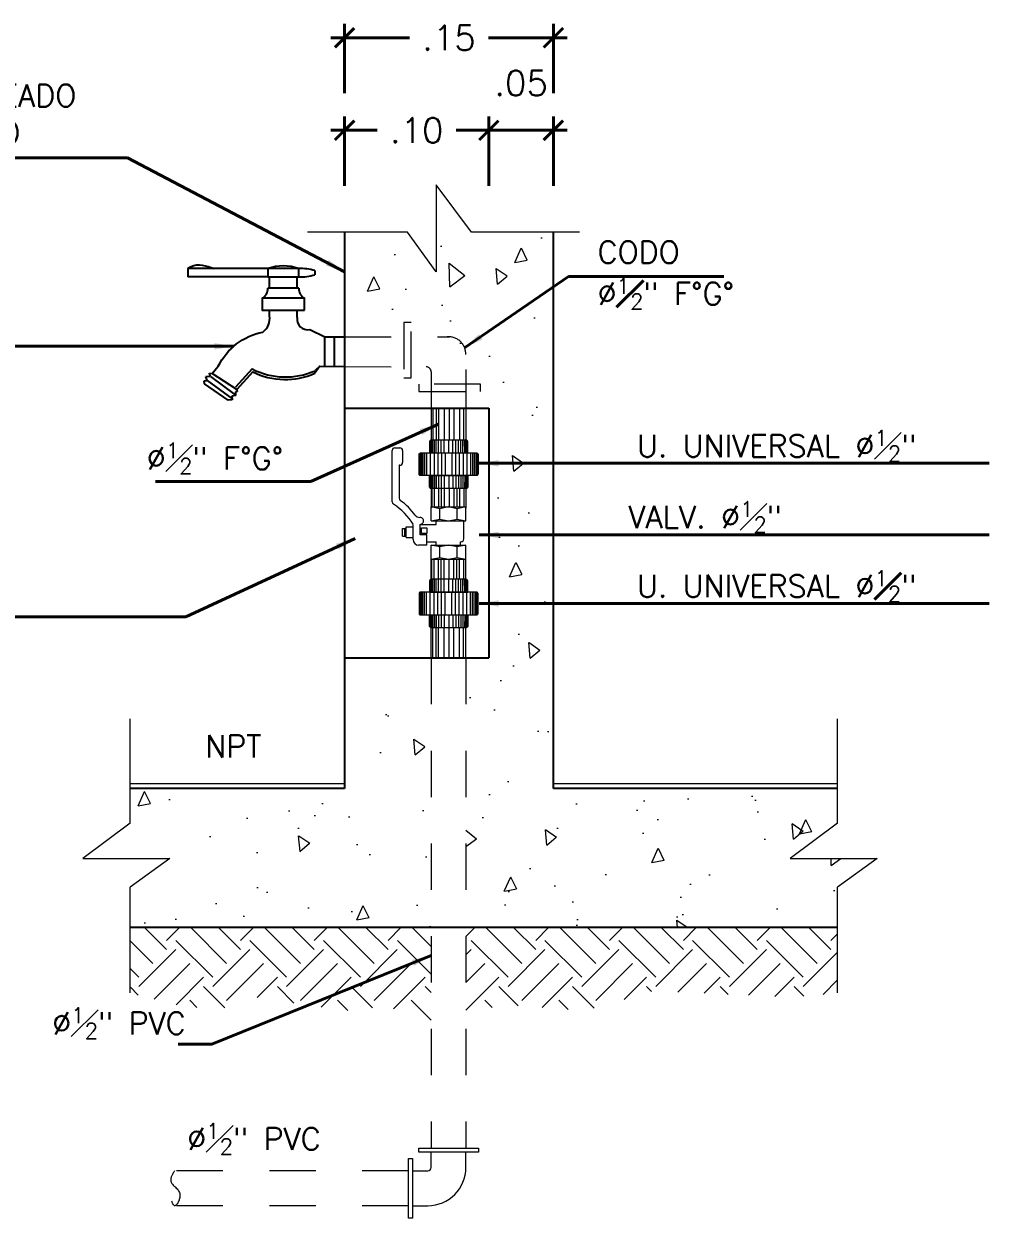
# Model space of a CAD drawing. Header units: millimetres. Extents: x 821 to 906, y 83 to 185.
# Drawn here: x 853.408 to 855.489, y 136.639 to 139.215 of the extents above; entities that cross this region are included whole.
import ezdxf

# ---------------------------------------------------------------- set-up
doc = ezdxf.new("R2010")
doc.units = ezdxf.units.MM
doc.linetypes.add('HIDDEN', pattern=[0.375, 0.25, -0.125])
doc.layers.add('01', color=1, linetype='Continuous')
doc.layers.add('03', color=3, linetype='Continuous')
for name, color, linetype, lineweight in [('A-COTAS', 1, 'Continuous', 25), ('IE-circuito alumbrado', 30, 'Continuous', 40), ('IS-DETALLES 3', 1, 'Continuous', 15), ('IS-DETALLES-0', 253, 'Continuous', 13), ('IS-DETALLES-1', 3, 'Continuous', 20), ('IS-DETALLES-2', 5, 'Continuous', 25), ('IS-LLAMADAS', 95, 'Continuous', 15), ('IS-TEXTO', 2, 'Continuous', 20)]:
    doc.layers.add(name, color=color, linetype=linetype, lineweight=lineweight)
doc.styles.add('ROMANS', font='romans.shx', dxfattribs={"height": 0.09})
doc.dimstyles.new('cota 50 Romans', dxfattribs={"dimtxt": 0.118, "dimasz": 0.07, "dimexe": 0.05, "dimexo": 0.05, "dimgap": 0.05, "dimtad": 0, "dimzin": 4, "dimdsep": 46, "dimtxsty": 'ROMANS', "dimblk": 'ARCHTICK', "dimcen": 0.09, "dimdle": 0.05, "dimclrd": 256, "dimclre": 256, "dimclrt": 7, "dimadec": 0, "dimazin": 0, "dimtfac": 1, "dimtofl": 0, "dimtmove": 2, "dimatfit": 3, "dimfxl": 0.2, "dimfxlon": 1, "dimtolj": 1, "dimtzin": 0, "dimarcsym": 0})

# ---------------------------------------------------------------- blocks, each defined once
blk = doc.blocks.new('_ARCHTICK')
at = {"color": 0, "linetype": 'ByBlock', "const_width": 0.15}
blk.add_lwpolyline([(-0.5, -0.5), (0.5, 0.5)], dxfattribs=at)
blk = doc.blocks.new('*D142')
at = {"layer": 'A-COTAS', "lineweight": -2, "transparency": 16777216}
for p, q in [((488.0361, 119.2809), (488.0361, 119.5309)), ((488.7877, 119.2809), (488.7877, 119.5309)), ((487.9861, 119.4809), (488.2697, 119.4809)), ((488.8377, 119.4809), (488.554, 119.4809))]:
    blk.add_line(p, q, dxfattribs=at)
at = {"layer": 'Defpoints', "color": 0, "transparency": 16777216}
for p in [(488.7877, 119.4809), (488.0361, 118.7812), (488.7877, 118.7812)]:
    blk.add_point(p, dxfattribs=at)
at = {"layer": 'A-COTAS', "lineweight": -2, "transparency": 16777216, "xscale": 0.07, "yscale": 0.07, "zscale": 0.07, "rotation": 180}
blk.add_blockref('_ARCHTICK', (488.0361, 119.4809), dxfattribs=at)
at = {"layer": 'A-COTAS', "lineweight": -2, "transparency": 16777216, "xscale": 0.07, "yscale": 0.07, "zscale": 0.07}
blk.add_blockref('_ARCHTICK', (488.7877, 119.4809), dxfattribs=at)
at = {"layer": 'A-COTAS', "color": 7, "transparency": 16777216, "insert": (488.4119, 119.4809), "char_height": 0.09, "attachment_point": 5, "style": 'ROMANS'}
blk.add_mtext('\\A1;.15', dxfattribs=at)
blk = doc.blocks.new('*D140')
at = {"layer": 'A-COTAS', "lineweight": -2, "transparency": 16777216}
for p, q in [((488.0361, 118.9475), (488.0361, 119.1975)), ((488.5553, 118.9475), (488.5553, 119.1975)), ((487.9861, 119.1475), (488.1535, 119.1475)), ((488.6053, 119.1475), (488.4378, 119.1475))]:
    blk.add_line(p, q, dxfattribs=at)
at = {"layer": 'Defpoints', "color": 0, "transparency": 16777216}
for p in [(488.5553, 119.1475), (488.0361, 118.7812), (488.5553, 118.7812)]:
    blk.add_point(p, dxfattribs=at)
at = {"layer": 'A-COTAS', "lineweight": -2, "transparency": 16777216, "xscale": 0.07, "yscale": 0.07, "zscale": 0.07, "rotation": 180}
blk.add_blockref('_ARCHTICK', (488.0361, 119.1475), dxfattribs=at)
at = {"layer": 'A-COTAS', "lineweight": -2, "transparency": 16777216, "xscale": 0.07, "yscale": 0.07, "zscale": 0.07}
blk.add_blockref('_ARCHTICK', (488.5553, 119.1475), dxfattribs=at)
at = {"layer": 'A-COTAS', "color": 7, "transparency": 16777216, "insert": (488.2957, 119.1475), "char_height": 0.09, "attachment_point": 5, "style": 'ROMANS'}
blk.add_mtext('\\A1;.10', dxfattribs=at)
blk = doc.blocks.new('*D141')
at = {"layer": 'A-COTAS', "lineweight": -2, "transparency": 16777216}
for p, q in [((488.5553, 118.9475), (488.5553, 119.1975)), ((488.7877, 118.9475), (488.7877, 119.1975)), ((488.5053, 119.1475), (488.8377, 119.1475))]:
    blk.add_line(p, q, dxfattribs=at)
at = {"layer": 'Defpoints', "color": 0, "transparency": 16777216}
for p in [(488.7877, 119.1475), (488.5553, 118.7812), (488.7877, 118.7812)]:
    blk.add_point(p, dxfattribs=at)
at = {"layer": 'A-COTAS', "lineweight": -2, "transparency": 16777216, "xscale": 0.07, "yscale": 0.07, "zscale": 0.07, "rotation": 180}
blk.add_blockref('_ARCHTICK', (488.5553, 119.1475), dxfattribs=at)
at = {"layer": 'A-COTAS', "lineweight": -2, "transparency": 16777216, "xscale": 0.07, "yscale": 0.07, "zscale": 0.07}
blk.add_blockref('_ARCHTICK', (488.7877, 119.1475), dxfattribs=at)
at = {"layer": 'A-COTAS', "color": 7, "transparency": 16777216, "insert": (488.6715, 119.3175), "char_height": 0.09, "attachment_point": 5, "style": 'ROMANS'}
blk.add_mtext('\\A1;.05', dxfattribs=at)
blk = doc.blocks.new('VALVULA DETALLE')
at = {"layer": 'IS-DETALLES-1'}
for p, q in [((0.073, 0.81), (0.81, 0.81)), ((0.6, 0.71), (0.126, 0.71)), ((0.6, 0.7), (0.6, 0.71)), ((0.85, 0.77), (0.85, 0.7)), ((-0.438, 0.61), (-0.438, 0.51)), ((-0.438, 0.61), (-0.288, 0.61)), ((-0.418, 0.66), (-0.308, 0.66)), ((-0.418, 0.66), (-0.418, 0.61)), ((-0.418, 0.63), (-0.308, 0.63)), ((-0.308, 0.66), (-0.308, 0.61)), ((-0.288, 0.61), (-0.288, 0.51)), ((0.81, 0.66), (0.64, 0.66)), ((-0.55, 0.31), (-0.55, 0.43)), ((-0.47, 0.51), (-0.25, 0.51)), ((-0.4, 0.41), (-0.25, 0.41)), ((-0.4, 0.31), (-0.4, 0.41)), ((-0.38, 0.39), (-0.3, 0.39)), ((-0.38, 0.31), (-0.38, 0.39)), ((-0.3, 0.39), (-0.3, 0.31)), ((-0.25, 0.41), (-0.25, 0.18)), ((-0.75, 0.25), (-0.725, 0.125)), ((-0.75, 0.25), (-0.75, -0.25)), ((-0.75, 0.25), (-0.55, 0.25)), ((-0.575, 0.125), (-0.55, 0.25)), ((-0.55, 0.31), (-0.4, 0.31)), ((-0.55, 0.25), (-0.55, 0.18)), ((-0.55, 0.18), (-0.55, -0.17)), ((-0.55, 0.18), (-0.5, 0.18)), ((-0.5, 0.31), (-0.5, 0.18)), ((-0.3, 0.31), (-0.38, 0.31)), ((-0.25, 0.18), (-0.2, 0.18)), ((-0.2, 0.25), (-0.175, 0.125)), ((-0.2, 0.25), (-0.2, 0.18)), ((-0.2, 0.25), (0, 0.25)), ((-0.2, 0.18), (-0.2, -0.22)), ((-0.025, 0.125), (0, 0.25)), ((0, 0.25), (0, -0.25)), ((-0.725, 0.125), (-0.75, 0)), ((-0.75, 0), (-0.725, -0.125)), ((-0.725, 0.125), (-0.575, 0.125)), ((-0.55, 0), (-0.575, 0.125)), ((-0.575, -0.125), (-0.55, 0)), ((-0.175, 0.125), (-0.2, 0)), ((-0.2, 0), (-0.175, -0.125)), ((-0.175, 0.125), (-0.025, 0.125)), ((0, 0), (-0.025, 0.125)), ((-0.025, -0.125), (0, 0)), ((-0.725, -0.125), (-0.75, -0.25)), ((-0.725, -0.125), (-0.575, -0.125)), ((-0.55, -0.25), (-0.575, -0.125)), ((-0.55, -0.17), (-0.55, -0.25)), ((-0.55, -0.17), (-0.5, -0.17)), ((-0.5, -0.17), (-0.5, -0.18)), ((-0.175, -0.125), (-0.2, -0.25)), ((-0.175, -0.125), (-0.025, -0.125)), ((0, -0.25), (-0.025, -0.125)), ((-0.75, -0.25), (-0.55, -0.25)), ((-0.46, -0.22), (-0.2, -0.22)), ((-0.2, -0.22), (-0.2, -0.25)), ((-0.2, -0.25), (0, -0.25))]:
    blk.add_line(p, q, dxfattribs=at)
for centre, radius, start, end in [((-0.676, 1.237), 0.842, 300.4152, 328.0861), ((-0.676, 1.237), 0.942, 306.3805, 324.7866), ((0.073, 0.77), 0.04, 90, 148.0861), ((0.126, 0.67), 0.04, 90, 144.7866), ((0.64, 0.7), 0.04, 180, 270), ((0.81, 0.77), 0.04, 0, 90), ((0.81, 0.7), 0.04, 270, 0), ((-0.47, 0.43), 0.08, 90, 180), ((-0.2, 0.41), 0.05, 180, 1.4719), ((-0.07, 0.414), 0.08, 126.3805, 181.4719), ((-0.46, -0.18), 0.04, 180, 270)]:
    blk.add_arc(centre, radius, start, end, dxfattribs=at)
blk = doc.blocks.new('GRIFO ACCIONADO POR BOTON')
for p, q in [((-0.03295, 0.05968), (-0.05505, 0.05968)), ((-0.05505, 0.05968), (-0.05505, 0.05372)), ((-0.05505, 0.05372), (-0.03295, 0.05372)), ((-0.05389, 0.04564), (-0.05389, 0.05372)), ((-0.0341, 0.04564), (-0.0341, 0.05372)), ((-0.03295, 0.05372), (-0.03295, 0.05968)), ((-0.03295, 0.04564), (-0.05505, 0.04564)), ((-0.05396, 0.02557), (-0.05396, 0.02949)), ((-0.0251, 0.01578), (-0.01419, 0.01062)), ((-0.01419, 0.01062), (0, 0.01062)), ((-0.01419, -0.01056), (-0.01419, 0.01062)), ((-0.00729, -0.01059), (-0.00729, 0.01062)), ((0, 0.01062), (0, -0.01062)), ((-0.09653, -0.0177), (-0.09704, -0.01565)), ((-0.09704, -0.01565), (-0.09514, -0.01569)), ((-0.07751, -0.02725), (-0.09514, -0.01569)), ((-0.06589, -0.01459), (-0.07751, -0.02725)), ((-0.01777, -0.01055), (-0.02134, -0.01555)), ((-0.01777, -0.01055), (0, -0.01062)), ((-0.10102, -0.02097), (-0.09877, -0.02084)), ((-0.1007, -0.02322), (-0.10102, -0.02097)), ((-0.08356, -0.03496), (-0.1007, -0.02322)), ((-0.09974, -0.01802), (-0.09653, -0.0177)), ((-0.09877, -0.02084), (-0.09974, -0.01802)), ((-0.09864, -0.02078), (-0.08099, -0.0338)), ((-0.0964, -0.01783), (-0.07874, -0.03117)), ((-0.07842, -0.03169), (-0.08112, -0.03207)), ((-0.08112, -0.03207), (-0.08086, -0.03464)), ((-0.0772, -0.02873), (-0.07842, -0.02893)), ((-0.07842, -0.02893), (-0.07842, -0.03169)), ((-0.07751, -0.02725), (-0.0772, -0.02873)), ((-0.08086, -0.03464), (-0.08356, -0.03496))]:
    blk.add_line(p, q)
at = {"color": 1}
for p, q in [((-0.06637, -0.01245), (-0.07842, -0.02558)), ((-0.01777, -0.01055), (-0.02119, -0.01373))]:
    blk.add_line(p, q, dxfattribs=at)
blk.add_lwpolyline([(-0.02875, 0.02969), (-0.02875, 0.03834), (-0.05935, 0.03834), (-0.05935, 0.02969)], close=True)
blk.add_lwpolyline([(-0.03414, 0.02447), (-0.03414, 0.02942)])
blk.add_lwpolyline([(-0.09514, -0.01569), (-0.09073, -0.01056, -0.232474), (-0.05879, 0.01402, -3.072275)], format="xyb")
for centre, radius, start, end in [((-0.044, 0.0288), 0.0328, 70.313, 109.687), ((-0.0629, 0.04535), 0.00786, 296.88695, 2.14136), ((-0.02519, 0.04524), 0.00777, 177.03871, 242.68529), ((-0.06577, 0.02372), 0.01195, 305.70856, 8.91028), ((-0.02648, 0.0234), 0.00774, 172.00099, 280.26466), ((-0.0426, 0.03215), 0.05223, 243.51573, 294.01437)]:
    blk.add_arc(centre, radius, start, end)
blk.add_arc((-0.04245, 0.03397), 0.05223, 242.74098, 294.01437, dxfattribs=at)
blk = doc.blocks.new("CODO 90 VISTO DE PERFIL P'DETALLES")
for p, q in [((-0.024, 0.066), (-0.0415, 0.066)), ((-0.024, 0.026), (-0.0415, 0.026)), ((-0.02, 0.0045), (-0.02, 0.022)), ((0.02, 0.0045), (0.02, 0.022))]:
    blk.add_line(p, q)
for points in [[(-0.046, 0.0117), (-0.046, 0.0803), (-0.0415, 0.0803), (-0.0415, 0.0117)], [(0.0343, 0), (-0.0343, 0), (-0.0343, 0.0045), (0.0343, 0.0045)]]:
    blk.add_lwpolyline(points, close=True)
for radius in [0.044, 0.004]:
    blk.add_arc((-0.024, 0.022), radius, 0, 90)
blk = doc.blocks.new('4fefew')
at = {"layer": 'IS-DETALLES-0'}
h = blk.add_hatch(dxfattribs=at)
h.set_pattern_fill('AR-CONC', color=256, scale=0.075164, angle=45, style=0)
h.set_pattern_definition([(95, (357.40905, -145.20393), (0.4145663, 0.3478624), [0.0563727, -0.6200996]), (40, (357.40905, -145.20393), (-0.4735247, 0.3260357), [0.0450982, -0.4960797]), (145.4514, (357.4436, -145.17494), (-0.0589579, 0.6738982), [0.0479094, -0.5270036]), (91.1842, (357.30275, -145.0976), (0.6551958, 0.4792534), [0.084559, -0.9301494]), (141.6356, (357.35735, -145.0577), (-0.02097, 1.0144918), [0.0718641, -0.7905052]), (36.1842, (357.30275, -145.0976), (-0.0209707, 1.0144917), [0.0676472, -0.7441195]), (66, (357.38247, -145.07106), (0.5312349, 0.1032616), [0.0563727, -0.6200996]), (11, (357.3825, -145.07106), (-0.2560888, 0.5147266), [0.0450982, -0.4960797]), (116.4514, (357.42674, -145.06245), (0.2751466, 0.617988), [0.0479094, -0.5270036]), (82.5, (357.40905, -145.20393), (-0.1704659, 0.1833915), [0, -0.4900666, 0, -0.50359605, 0, -0.49795878]), (52.5, (357.40905, -145.20393), (-0.06980664, 0.34944263), [0, -0.2871249, 0, -0.47879207, 0, -0.18978806]), (12.5, (357.29053, -145.32245), (0.29570722, 0.27173198), [0, -0.18790897, 0, -0.586276, 0, -0.77794316]), (2.5, (357.23738, -145.3756), (0.2567513, 0.36316026), [0, -0.24428167, 0, -0.3893474, 0, -0.5524524])])
h.paths.add_polyline_path([(488.7877, 116.7768), (488.7877, 118.7812), (488.4934, 118.7812), (488.3656, 118.9515), (488.3656, 118.638), (488.2626, 118.7812), (488.0361, 118.7812), (488.0361, 118.4037), (488.2487, 118.4037), (488.2487, 118.4547), (488.2752, 118.4547), (488.2752, 118.4037), (488.4055, 118.4037, -0.034904), (488.4143, 118.4037), (488.2752, 118.4037), (488.2752, 118.2957), (488.329, 118.2955, -0.422569), (488.3477, 118.2773), (488.3477, 118.2327), (488.5254, 118.2327), (488.5254, 118.2061), (488.473, 118.2061), (488.473, 118.1468), (488.5553, 118.1468), (488.5553, 117.2468), (488.473, 117.2468), (488.473, 116.2757), (489.8106, 116.2757), (489.8106, 116.4212), (489.9538, 116.5243), (489.6403, 116.5243), (489.8106, 116.6521), (489.8106, 116.7768)])
h.paths.add_polyline_path([(488.3477, 117.2468), (488.0361, 117.2468), (488.0361, 116.7768), (487.2637, 116.7768), (487.2637, 116.6521), (487.0934, 116.5243), (487.4069, 116.5243), (487.2637, 116.4212), (487.2637, 116.2757), (488.3477, 116.2757)])
h = blk.add_hatch(dxfattribs=at)
h.set_pattern_fill('EARTH', color=256, scale=0.751636, angle=45, style=0)
h.set_pattern_definition([(45, (357.40905, -145.20393), (2e-17, 0.26574342), [0.18790897, -0.18790897]), (45, (357.35922, -145.1541), (2e-17, 0.26574342), [0.18790897, -0.18790897]), (45, (357.3094, -145.10427), (2e-17, 0.26574342), [0.18790897, -0.18790897]), (135, (357.3094, -145.07106), (-0.26574342, 3e-17), [0.18790897, -0.18790897]), (135, (357.35922, -145.02123), (-0.26574342, 3e-17), [0.18790897, -0.18790897]), (135, (357.40905, -144.9714), (-0.26574342, 3e-17), [0.18790897, -0.18790897])])
h.paths.add_polyline_path([(489.1481, 116.047), (489.6531, 116.0242), (489.8106, 116.0399), (489.8106, 116.2757), (488.473, 116.2757), (488.473, 115.9615), (488.6072, 115.9982), (488.9004, 115.9754)])
h.paths.add_polyline_path([(487.2637, 116.2757), (487.2637, 116.0399), (487.4407, 115.9949), (487.5808, 115.9786), (487.7241, 116.0242), (487.8675, 116.0014), (488.0402, 115.9754), (488.1836, 115.9917), (488.3477, 115.9414), (488.3477, 116.2757)])
at = {"layer": '01'}
blk.add_line((488.0361, 118.1468), (488.0361, 117.2468), dxfattribs=at)
at = {"layer": '03'}
for p, q in [((487.4716, 118.6495), (487.4716, 118.6197)), ((487.7602, 118.6495), (487.4716, 118.6495)), ((487.7602, 118.6197), (487.4716, 118.6197)), ((487.9287, 118.642), (487.9287, 118.6271))]:
    blk.add_line(p, q, dxfattribs=at)
for centre, start, end in [((487.8773, 118.4717), 73.2082, 92.0541), ((487.8773, 118.7975), 267.9459, 286.7918)]:
    blk.add_arc(centre, 0.178, start, end, dxfattribs=at)
blk.add_spline([(487.4716, 118.6495), (487.4842, 118.6572), (487.5667, 118.6495)], degree=3, dxfattribs=at)
at = {"layer": 'IS-DETALLES 3'}
for p, q in [((488.2626, 118.7812), (487.9029, 118.7812)), ((488.8819, 118.7812), (488.4934, 118.7812)), ((487.2637, 116.6521), (487.2637, 117.028)), ((489.8106, 116.6521), (489.8106, 117.028)), ((487.2637, 116.0399), (487.2637, 116.4212)), ((489.8106, 116.0399), (489.8106, 116.4212))]:
    blk.add_line(p, q, dxfattribs=at)
at = {"layer": 'IS-DETALLES 3', "linetype": 'HIDDEN', "ltscale": 0.05}
for p, q in [((488.2752, 118.4547), (488.2487, 118.4547)), ((488.2487, 118.4547), (488.2487, 118.2559)), ((488.2752, 118.2559), (488.2752, 118.4547)), ((488.0361, 118.4037), (488.4143, 118.4037)), ((488.0361, 118.2966), (488.3302, 118.2955)), ((488.3477, 118.2773), (488.3477, 118.1468)), ((488.473, 118.2862), (488.473, 118.1468)), ((488.2487, 118.2559), (488.2752, 118.2559)), ((488.3036, 118.2327), (488.3036, 118.2061)), ((488.5254, 118.2327), (488.3036, 118.2327)), ((488.5254, 118.2061), (488.5254, 118.2327)), ((488.3036, 118.2061), (488.5254, 118.2061))]:
    blk.add_line(p, q, dxfattribs=at)
at = {"layer": 'IS-DETALLES 3', "linetype": 'HIDDEN', "ltscale": 0.25}
for p, q in [((488.3477, 117.2468), (488.3477, 115.4803)), ((488.473, 117.2468), (488.473, 115.4803)), ((488.2662, 115.3988), (487.4238, 115.3988)), ((488.2662, 115.2736), (487.4238, 115.2736))]:
    blk.add_line(p, q, dxfattribs=at)
at = {"layer": 'IS-DETALLES 3'}
for points in [[(488.4934, 118.7812), (488.3656, 118.9515), (488.3656, 118.638), (488.2626, 118.7812)], [(487.2637, 116.6521), (487.0934, 116.5243), (487.4069, 116.5243), (487.2637, 116.4212)], [(489.8106, 116.6521), (489.6403, 116.5243), (489.9538, 116.5243), (489.8106, 116.4212)]]:
    blk.add_lwpolyline(points, dxfattribs=at)
at = {"layer": 'IS-DETALLES 3', "linetype": 'HIDDEN', "ltscale": 0.05}
for centre, radius, start, end in [((488.4099, 118.3413), 0.0626, 359.0351, 93.9981), ((488.3295, 118.2773), 0.0181, 0, 87.9094)]:
    blk.add_arc(centre, radius, start, end, dxfattribs=at)
at = {"layer": 'IS-DETALLES 3', "linetype": 'HIDDEN', "ltscale": 0.25}
blk.add_spline([(487.4238, 115.3988), (487.4104, 115.3618), (487.4431, 115.313), (487.4238, 115.2736), (487.4132, 115.3067), (487.4262, 115.3408)], degree=3, dxfattribs=at)
at = {"layer": 'IS-DETALLES-0'}
for p, q in [((488.3532, 118.1468), (488.3532, 118.0318)), ((488.3657, 118.1468), (488.3657, 118.0318)), ((488.3745, 118.1468), (488.3745, 118.0318)), ((488.3945, 118.1468), (488.3945, 118.0318)), ((488.412, 118.1468), (488.412, 118.0318)), ((488.412, 118.1468), (488.412, 118.0318)), ((488.4295, 118.1468), (488.4295, 118.0318)), ((488.4495, 118.1468), (488.4495, 118.0318)), ((488.4646, 118.1468), (488.4646, 118.0318)), ((488.3442, 117.9854), (488.3442, 118.0307)), ((488.3465, 117.9854), (488.3465, 118.0318)), ((488.3496, 117.9854), (488.3496, 118.0318)), ((488.3543, 117.9854), (488.3543, 118.0318)), ((488.3593, 117.9854), (488.3593, 118.0317)), ((488.366, 117.9854), (488.366, 118.0318)), ((488.3746, 117.9854), (488.3746, 118.0318)), ((488.3842, 117.9854), (488.3842, 118.0318)), ((488.3951, 117.9854), (488.3951, 118.0318)), ((488.4113, 117.9854), (488.4113, 118.0318)), ((488.4114, 117.9854), (488.4113, 118.0318)), ((488.4256, 117.9854), (488.4256, 118.0318)), ((488.4275, 118.0318), (488.4275, 118.0318)), ((488.4365, 117.9854), (488.4365, 118.0318)), ((488.4384, 118.0318), (488.4384, 118.0318)), ((488.4461, 117.9854), (488.4461, 118.0318)), ((488.448, 118.0318), (488.448, 118.0318)), ((488.4547, 117.9854), (488.4547, 118.0318)), ((488.4566, 118.0318), (488.4566, 118.0318)), ((488.4614, 117.9854), (488.4614, 118.0317)), ((488.4634, 118.0318), (488.4634, 118.0318)), ((488.4684, 117.9855), (488.4683, 118.0319)), ((488.4731, 117.9855), (488.473, 118.0319)), ((488.4762, 117.9855), (488.4761, 118.0314)), ((488.4785, 117.9855), (488.4784, 118.0295)), ((488.3442, 117.9037), (488.3442, 117.8584)), ((488.3465, 117.9037), (488.3465, 117.8574)), ((488.3496, 117.9037), (488.3496, 117.8574)), ((488.3543, 117.9037), (488.3543, 117.8574)), ((488.3593, 117.9038), (488.3593, 117.8574)), ((488.366, 117.9037), (488.366, 117.8574)), ((488.3746, 117.9037), (488.3746, 117.8574)), ((488.3842, 117.9037), (488.3842, 117.8574)), ((488.3951, 117.9037), (488.3951, 117.8574)), ((488.4114, 117.9037), (488.4113, 117.8574)), ((488.4113, 117.9037), (488.4113, 117.8574)), ((488.4256, 117.9037), (488.4256, 117.8574)), ((488.4365, 117.9037), (488.4365, 117.8574)), ((488.4461, 117.9037), (488.4461, 117.8574)), ((488.4547, 117.9037), (488.4547, 117.8574)), ((488.4614, 117.9038), (488.4614, 117.8574)), ((488.4684, 117.9036), (488.4683, 117.8573)), ((488.4731, 117.9036), (488.473, 117.8573)), ((488.4762, 117.9036), (488.4761, 117.8577)), ((488.4785, 117.9036), (488.4784, 117.8596)), ((488.3504, 117.8574), (488.3504, 117.7907)), ((488.3588, 117.8574), (488.3588, 117.7907)), ((488.3742, 117.8574), (488.3742, 117.7907)), ((488.3839, 117.8574), (488.3839, 117.7907)), ((488.3945, 117.8574), (488.3945, 117.7907)), ((488.412, 117.8574), (488.412, 117.7907)), ((488.4275, 117.8574), (488.4275, 117.8573)), ((488.4295, 117.8574), (488.4295, 117.7907)), ((488.4384, 117.8574), (488.4384, 117.8573)), ((488.4402, 117.8574), (488.4402, 117.7907)), ((488.448, 117.8574), (488.448, 117.8573)), ((488.4498, 117.8574), (488.4498, 117.7907)), ((488.4566, 117.8574), (488.4566, 117.8573)), ((488.4634, 117.8574), (488.4634, 117.8573)), ((488.4653, 117.8574), (488.4653, 117.7907)), ((488.3504, 117.53), (488.3504, 117.6028)), ((488.3588, 117.53), (488.3588, 117.6028)), ((488.3742, 117.53), (488.3742, 117.6028)), ((488.3839, 117.53), (488.3839, 117.6028)), ((488.3945, 117.53), (488.3945, 117.6028)), ((488.412, 117.53), (488.412, 117.6028)), ((488.4295, 117.53), (488.4295, 117.6028)), ((488.4402, 117.53), (488.4402, 117.6028)), ((488.4498, 117.53), (488.4498, 117.6028)), ((488.4653, 117.53), (488.4653, 117.6028)), ((488.3442, 117.4837), (488.3442, 117.529)), ((488.3465, 117.4837), (488.3465, 117.53)), ((488.3496, 117.4837), (488.3496, 117.53)), ((488.3543, 117.4837), (488.3543, 117.53)), ((488.3593, 117.4837), (488.3593, 117.53)), ((488.366, 117.4837), (488.366, 117.53)), ((488.3746, 117.4837), (488.3746, 117.53)), ((488.3842, 117.4837), (488.3842, 117.53)), ((488.3951, 117.4837), (488.3951, 117.53)), ((488.4113, 117.4837), (488.4113, 117.53)), ((488.4114, 117.4837), (488.4113, 117.53)), ((488.4256, 117.4837), (488.4256, 117.53)), ((488.4275, 117.53), (488.4275, 117.5301)), ((488.4365, 117.4837), (488.4365, 117.53)), ((488.4384, 117.53), (488.4384, 117.5301)), ((488.4461, 117.4837), (488.4461, 117.53)), ((488.448, 117.53), (488.448, 117.5301)), ((488.4547, 117.4837), (488.4547, 117.53)), ((488.4566, 117.53), (488.4566, 117.5301)), ((488.4614, 117.4837), (488.4614, 117.53)), ((488.4634, 117.53), (488.4634, 117.5301)), ((488.4684, 117.4838), (488.4683, 117.5301)), ((488.4731, 117.4838), (488.473, 117.5301)), ((488.4762, 117.4838), (488.4761, 117.5297)), ((488.4785, 117.4838), (488.4784, 117.5278)), ((488.3442, 117.402), (488.3442, 117.3567)), ((488.3465, 117.402), (488.3465, 117.3556)), ((488.3496, 117.402), (488.3496, 117.3556)), ((488.3543, 117.402), (488.3543, 117.3556)), ((488.3593, 117.402), (488.3593, 117.3557)), ((488.366, 117.402), (488.366, 117.3557)), ((488.3746, 117.402), (488.3746, 117.3556)), ((488.3842, 117.402), (488.3842, 117.3556)), ((488.3951, 117.402), (488.3951, 117.3556)), ((488.4114, 117.402), (488.4113, 117.3556)), ((488.4113, 117.402), (488.4113, 117.3556)), ((488.4256, 117.402), (488.4256, 117.3556)), ((488.4365, 117.402), (488.4365, 117.3556)), ((488.4461, 117.402), (488.4461, 117.3556)), ((488.4547, 117.402), (488.4547, 117.3557)), ((488.4614, 117.402), (488.4614, 117.3557)), ((488.4684, 117.4019), (488.4683, 117.3555)), ((488.4731, 117.4019), (488.473, 117.3555)), ((488.4762, 117.4019), (488.4761, 117.356)), ((488.4785, 117.4019), (488.4784, 117.3579)), ((488.3532, 117.2468), (488.3532, 117.3556)), ((488.3657, 117.2468), (488.3657, 117.3556)), ((488.3745, 117.2468), (488.3745, 117.3556)), ((488.3945, 117.2468), (488.3945, 117.3556)), ((488.412, 117.2468), (488.412, 117.3556)), ((488.412, 117.2468), (488.412, 117.3556)), ((488.4295, 117.2468), (488.4295, 117.3556)), ((488.4384, 117.3556), (488.4384, 117.3556)), ((488.448, 117.3556), (488.448, 117.3556)), ((488.4495, 117.2468), (488.4495, 117.3556)), ((488.4566, 117.3556), (488.4566, 117.3556)), ((488.4634, 117.3556), (488.4634, 117.3556)), ((488.4646, 117.2468), (488.4646, 117.3556))]:
    blk.add_line(p, q, dxfattribs=at)
for points in [[(488.3079, 117.9854), (488.3079, 117.9039)], [(488.3127, 117.9854), (488.3127, 117.9037)], [(488.3177, 117.9854), (488.3177, 117.9037)], [(488.3241, 117.9854), (488.3241, 117.9037)], [(488.3312, 117.9854), (488.3312, 117.9037)], [(488.3447, 117.9854), (488.3447, 117.9037)], [(488.3581, 117.9854), (488.3581, 117.9037)], [(488.3716, 117.9854), (488.3716, 117.9037)], [(488.3851, 117.9854), (488.3851, 117.9037)], [(488.3986, 117.9854), (488.3986, 117.9037)], [(488.4221, 117.9854), (488.4221, 117.9037)], [(488.4356, 117.9854), (488.4356, 117.9037)], [(488.4491, 117.9854), (488.4491, 117.9037)], [(488.4625, 117.9854), (488.4625, 117.9037)], [(488.476, 117.9854), (488.476, 117.9037)], [(488.4895, 117.9854), (488.4895, 117.9037)], [(488.4966, 117.9854), (488.4966, 117.9037)], [(488.503, 117.9854), (488.503, 117.9037)], [(488.508, 117.9854), (488.508, 117.9037)], [(488.5128, 117.9854), (488.5128, 117.9039)], [(488.3079, 117.402), (488.3079, 117.4835)], [(488.3127, 117.402), (488.3127, 117.4837)], [(488.3177, 117.402), (488.3177, 117.4837)], [(488.3241, 117.402), (488.3241, 117.4837)], [(488.3312, 117.402), (488.3312, 117.4837)], [(488.3447, 117.402), (488.3447, 117.4837)], [(488.3581, 117.402), (488.3581, 117.4837)], [(488.3716, 117.402), (488.3716, 117.4837)], [(488.3851, 117.402), (488.3851, 117.4837)], [(488.3986, 117.402), (488.3986, 117.4837)], [(488.4221, 117.402), (488.4221, 117.4837)], [(488.4356, 117.402), (488.4356, 117.4837)], [(488.4491, 117.402), (488.4491, 117.4837)], [(488.4625, 117.402), (488.4625, 117.4837)], [(488.476, 117.402), (488.476, 117.4837)], [(488.4895, 117.402), (488.4895, 117.4837)], [(488.4966, 117.402), (488.4966, 117.4837)], [(488.503, 117.402), (488.503, 117.4837)], [(488.508, 117.402), (488.508, 117.4837)], [(488.5128, 117.402), (488.5128, 117.4835)]]:
    blk.add_lwpolyline(points, dxfattribs=at)
at = {"layer": 'IS-DETALLES-1'}
for p, q in [((488.3477, 118.1468), (488.3477, 118.0318)), ((488.473, 118.1468), (488.473, 118.0319)), ((488.3477, 117.8574), (488.3477, 117.787)), ((488.473, 117.8573), (488.473, 117.7869)), ((488.3477, 117.53), (488.3477, 117.6028)), ((488.473, 117.5301), (488.473, 117.6028)), ((488.3477, 117.2468), (488.3477, 117.3556)), ((488.473, 117.2468), (488.473, 117.3555)), ((488.0361, 116.7927), (487.2637, 116.7927)), ((489.8106, 116.7927), (488.7877, 116.7927))]:
    blk.add_line(p, q, dxfattribs=at)
for points in [[(488.4742, 118.0318), (488.3472, 118.0318, 0.414214), (488.3422, 118.0268), (488.3422, 117.9854), (488.4792, 117.9854), (488.4792, 118.0268, 0.414214)], [(488.3091, 117.9854), (488.5115, 117.9854, -0.414214), (488.5165, 117.9805), (488.5165, 117.9087, -0.414214), (488.5115, 117.9037), (488.3091, 117.9037, -0.414214), (488.3042, 117.9087), (488.3042, 117.9805, -0.414214)], [(488.4742, 117.8574), (488.3472, 117.8574, -0.414214), (488.3422, 117.8624), (488.3422, 117.9037), (488.4792, 117.9037), (488.4792, 117.8624, -0.414214)], [(488.4742, 117.53), (488.3472, 117.53, 0.414214), (488.3422, 117.525), (488.3422, 117.4837), (488.4792, 117.4837), (488.4792, 117.525, 0.414214)], [(488.3091, 117.402), (488.5115, 117.402, 0.414214), (488.5165, 117.4069), (488.5165, 117.4787, 0.414214), (488.5115, 117.4837), (488.3091, 117.4837, 0.414214), (488.3042, 117.4787), (488.3042, 117.4069, 0.414214)], [(488.4742, 117.3556), (488.3472, 117.3556, -0.414214), (488.3422, 117.3606), (488.3422, 117.402), (488.4792, 117.402), (488.4792, 117.3606, -0.414214)]]:
    blk.add_lwpolyline(points, format="xyb", close=True, dxfattribs=at)
at = {"layer": 'IS-DETALLES-2', "linetype": 'Continuous'}
for p, q in [((488.0361, 118.7812), (488.0361, 118.1468)), ((488.7877, 116.7768), (488.7877, 118.7812)), ((488.0361, 118.1468), (488.5553, 118.1468)), ((488.5553, 118.1468), (488.5553, 117.2468)), ((488.0361, 117.2468), (488.5553, 117.2468)), ((488.0361, 117.2468), (488.0361, 116.7768)), ((488.0361, 116.7768), (487.2637, 116.7768)), ((489.8106, 116.7768), (488.7877, 116.7768)), ((489.8106, 116.2757), (487.2637, 116.2757))]:
    blk.add_line(p, q, dxfattribs=at)
at = {"layer": '03', "xscale": 5.010905998100498, "yscale": 5.010905998100498, "zscale": 5.010905998100498}
blk.add_blockref('GRIFO ACCIONADO POR BOTON', (488.0361, 118.3505), dxfattribs=at)
at = {"layer": 'IS-DETALLES 3', "linetype": 'HIDDEN', "ltscale": 0.25, "xscale": 3.13181624882418, "yscale": 3.13181624882418, "zscale": 3.13181624882418, "rotation": 270}
blk.add_blockref("CODO 90 VISTO DE PERFIL P'DETALLES", (488.2662, 115.3362), dxfattribs=at)
at = {"layer": 'IS-DETALLES-1', "xscale": 0.250545299903024, "yscale": 0.250545299903024, "zscale": 0.250545299903024, "rotation": 90}
blk.add_blockref('VALVULA DETALLE', (488.4103, 117.7907), dxfattribs=at)
at = {"layer": 'IS-TEXTO', "style": 'ROMANS'}
for s, insert, char_height, attachment_point in [('MURO TARRAJEADO\\P Y PINTADO', (486.5633, 119.0989), 0.080174, 8), ('\\A1;U. UNIVERSAL Ø{\\H0.7x;\\S1#2;}"', (489.0883, 117.9545), 0.080174, 7), ('\\A1;Ø{\\H0.7x;\\S1#2;}" F°G°', (487.5691, 118.0221), 0.080174, 2), ('\\A1;VALV. Ø{\\H0.7x;\\S1#2;}"', (489.0578, 117.6986), 0.080174, 7), ('NPT', (487.6359, 116.9683), 0.08017, 2), ('\\A1;Ø{\\H0.7x;\\S1#2;}" PVC', (487.4644, 115.8747), 0.080174, 9), ('\\A1;Ø{\\H0.7x;\\S1#2;}" PVC', (487.4694, 115.4583), 0.080174, 7)]:
    blk.add_mtext(s, dxfattribs=dict(at, insert=insert, char_height=char_height, attachment_point=attachment_point))
at = {"layer": 'IS-TEXTO', "lineweight": -2, "char_height": 0.080174, "attachment_point": 7, "style": 'ROMANS'}
for s, insert in [('\\A1;CODO\\PØ{\\H0.7x;\\S1#2;}" F°G°', (488.9467, 118.5028)), ('\\A1;U. UNIVERSAL Ø{\\H0.7x;\\S1#2;}"', (489.0883, 117.4495))]:
    blk.add_mtext(s, dxfattribs=dict(at, insert=insert))
at = {"layer": 'A-COTAS'}
for base, p1, p2, picture, middle in [((488.7877, 119.4809), (488.0361, 118.7812), (488.7877, 118.7812), '*D142', (488.4119, 119.4809)), ((488.7877, 119.1475), (488.5553, 118.7812), (488.7877, 118.7812), '*D141', (488.6715, 119.3175)), ((488.5553, 119.1475), (488.0361, 118.7812), (488.5553, 118.7812), '*D140', (488.2957, 119.1475))]:
    dim = blk.add_linear_dim(base=base, p1=p1, p2=p2, dimstyle='cota 50 Romans', override={"dimlfac": 0.2}, dxfattribs=at)
    dim.commit()
    dim.dimension.update_dxf_attribs({"geometry": picture, "text_midpoint": middle})
at = {"layer": 'IS-LLAMADAS'}
for points in [[(485.0036, 118.5046), (485.9851, 119.048), (487.2548, 119.048)], [(488.0361, 118.6379), (487.2548, 119.048)], [(488.4683, 118.3638), (488.8419, 118.6212), (489.4012, 118.6212)], [(484.6416, 118.3695), (486.9554, 118.3695)], [(487.637, 118.3695), (486.9554, 118.3695)], [(488.3745, 118.0893), (487.9149, 117.8822), (487.3556, 117.8822)], [(488.5205, 117.9479), (490.3564, 117.9479)], [(488.0735, 117.677), (487.4641, 117.3948), (486.226, 117.3948)], [(488.5205, 117.6898), (490.3564, 117.6898)], [(488.5205, 117.4429), (490.3564, 117.4429)], [(488.3477, 116.1746), (487.5576, 115.8553), (487.4372, 115.8553)]]:
    blk.add_leader(points, dimstyle='cota 50 Romans', dxfattribs=at)

msp = doc.modelspace()

# ---------------------------------------------------------------- block references
at = {"layer": 'IE-circuito alumbrado', "xscale": 0.598694128594589, "yscale": 0.598694128594589, "zscale": 0.598694128594589}
msp.add_blockref('4fefew', (561.9152, 67.6521), dxfattribs=at)

doc.saveas('drawing.dxf')
